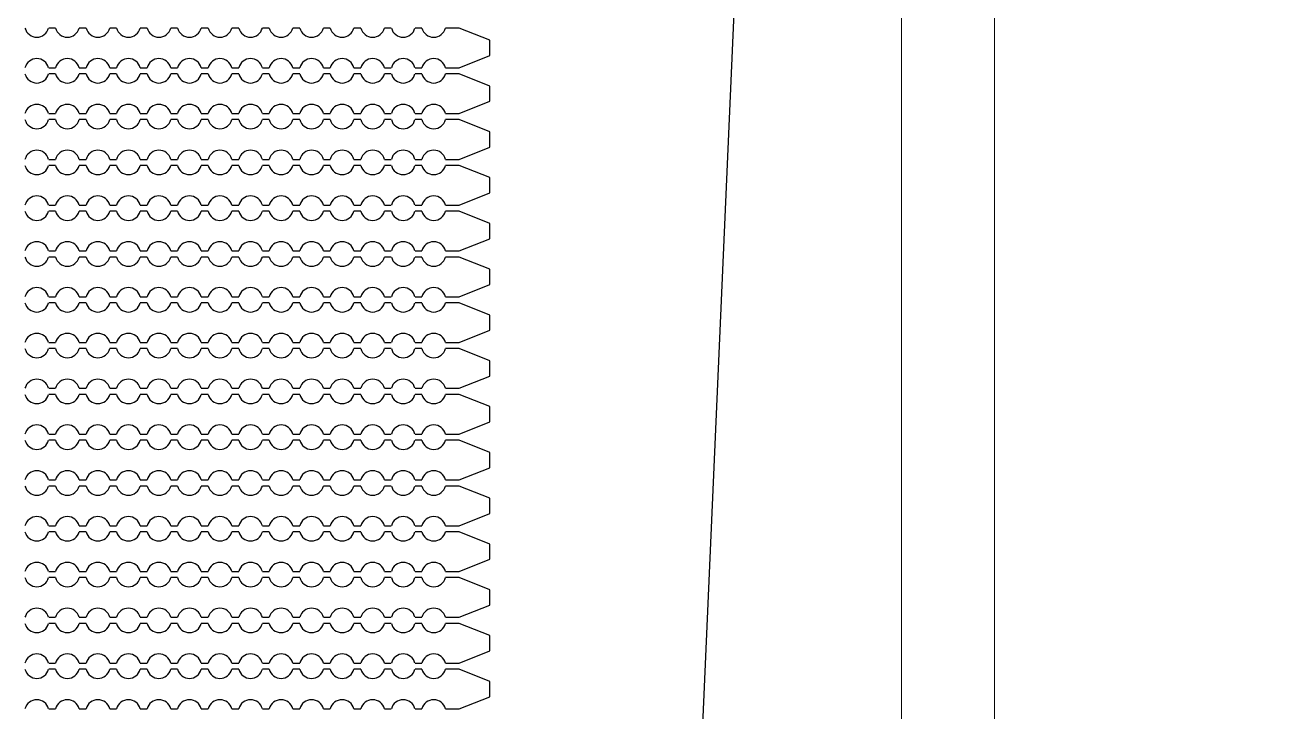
# Model space of a CAD drawing. Extents: x 4056 to 105656, y 4120 to 105720.
# Drawn here: x 35925 to 37972, y 29978 to 31103 of the extents above; entities that cross this region are included whole.
import ezdxf

# ---------------------------------------------------------------- set-up
doc = ezdxf.new("R2010")
doc.units = 13
doc.header["$MEASUREMENT"] = 0
doc.layers.add('Main Layer', color=7, linetype='Continuous', lineweight=0)

msp = doc.modelspace()

# ---------------------------------------------------------------- linework, layer by layer
at = {"lineweight": 0}
for p, q in [((37513.2, 32374.7), (37513.2, 26210.4)), ((37360.6, 32222), (37360.6, 26465.4))]:
    msp.add_line(p, q, dxfattribs=at)
for p, q in [((36936.4, 27703), (37136.4, 32253)), ((35975.1, 31098), (35963.9, 31098)), ((36025.1, 31098), (36013.9, 31098)), ((36075.1, 31098), (36063.9, 31098)), ((36125.1, 31098), (36113.9, 31098)), ((36175.1, 31098), (36163.9, 31098)), ((36225.1, 31098), (36213.9, 31098)), ((36275.1, 31098), (36263.9, 31098)), ((36325.1, 31098), (36313.9, 31098)), ((36375.1, 31098), (36363.9, 31098)), ((36425.1, 31098), (36413.9, 31098)), ((36475.1, 31098), (36463.9, 31098)), ((36525.1, 31098), (36513.9, 31098)), ((36575.1, 31098), (36563.9, 31098)), ((36625.1, 31098), (36613.9, 31098)), ((36636.4, 31098), (36625.1, 31098)), ((36686.4, 31078), (36636.4, 31098)), ((36686.4, 31053), (36686.4, 31078)), ((36636.4, 31033), (36686.4, 31053)), ((35963.9, 31033), (35975.1, 31033)), ((35975.1, 31023), (35963.9, 31023)), ((36013.9, 31033), (36025.1, 31033)), ((36025.1, 31023), (36013.9, 31023)), ((36063.9, 31033), (36075.1, 31033)), ((36075.1, 31023), (36063.9, 31023)), ((36113.9, 31033), (36125.1, 31033)), ((36125.1, 31023), (36113.9, 31023)), ((36163.9, 31033), (36175.1, 31033)), ((36175.1, 31023), (36163.9, 31023)), ((36213.9, 31033), (36225.1, 31033)), ((36225.1, 31023), (36213.9, 31023)), ((36263.9, 31033), (36275.1, 31033)), ((36275.1, 31023), (36263.9, 31023)), ((36313.9, 31033), (36325.1, 31033)), ((36325.1, 31023), (36313.9, 31023)), ((36363.9, 31033), (36375.1, 31033)), ((36375.1, 31023), (36363.9, 31023)), ((36413.9, 31033), (36425.1, 31033)), ((36425.1, 31023), (36413.9, 31023)), ((36463.9, 31033), (36475.1, 31033)), ((36475.1, 31023), (36463.9, 31023)), ((36513.9, 31033), (36525.1, 31033)), ((36525.1, 31023), (36513.9, 31023)), ((36563.9, 31033), (36575.1, 31033)), ((36575.1, 31023), (36563.9, 31023)), ((36613.9, 31033), (36625.1, 31033)), ((36625.1, 31023), (36613.9, 31023)), ((36625.1, 31033), (36636.4, 31033)), ((36636.4, 31023), (36625.1, 31023)), ((36686.4, 31003), (36636.4, 31023)), ((36686.4, 30978), (36686.4, 31003)), ((36636.4, 30958), (36686.4, 30978)), ((35963.9, 30958), (35975.1, 30958)), ((36013.9, 30958), (36025.1, 30958)), ((36063.9, 30958), (36075.1, 30958)), ((36113.9, 30958), (36125.1, 30958)), ((36163.9, 30958), (36175.1, 30958)), ((36213.9, 30958), (36225.1, 30958)), ((36263.9, 30958), (36275.1, 30958)), ((36313.9, 30958), (36325.1, 30958)), ((36363.9, 30958), (36375.1, 30958)), ((36413.9, 30958), (36425.1, 30958)), ((36463.9, 30958), (36475.1, 30958)), ((36513.9, 30958), (36525.1, 30958)), ((36563.9, 30958), (36575.1, 30958)), ((36613.9, 30958), (36625.1, 30958)), ((36625.1, 30958), (36636.4, 30958)), ((35975.1, 30948), (35963.9, 30948)), ((36025.1, 30948), (36013.9, 30948)), ((36075.1, 30948), (36063.9, 30948)), ((36125.1, 30948), (36113.9, 30948)), ((36175.1, 30948), (36163.9, 30948)), ((36225.1, 30948), (36213.9, 30948)), ((36275.1, 30948), (36263.9, 30948)), ((36325.1, 30948), (36313.9, 30948)), ((36375.1, 30948), (36363.9, 30948)), ((36425.1, 30948), (36413.9, 30948)), ((36475.1, 30948), (36463.9, 30948)), ((36525.1, 30948), (36513.9, 30948)), ((36575.1, 30948), (36563.9, 30948)), ((36625.1, 30948), (36613.9, 30948)), ((36636.4, 30948), (36625.1, 30948)), ((36686.4, 30928), (36636.4, 30948)), ((36686.4, 30903), (36686.4, 30928)), ((36636.4, 30883), (36686.4, 30903)), ((35963.9, 30883), (35975.1, 30883)), ((35975.1, 30873), (35963.9, 30873)), ((36013.9, 30883), (36025.1, 30883)), ((36025.1, 30873), (36013.9, 30873)), ((36063.9, 30883), (36075.1, 30883)), ((36075.1, 30873), (36063.9, 30873)), ((36113.9, 30883), (36125.1, 30883)), ((36125.1, 30873), (36113.9, 30873)), ((36163.9, 30883), (36175.1, 30883)), ((36175.1, 30873), (36163.9, 30873)), ((36213.9, 30883), (36225.1, 30883)), ((36225.1, 30873), (36213.9, 30873)), ((36263.9, 30883), (36275.1, 30883)), ((36275.1, 30873), (36263.9, 30873)), ((36313.9, 30883), (36325.1, 30883)), ((36325.1, 30873), (36313.9, 30873)), ((36363.9, 30883), (36375.1, 30883)), ((36375.1, 30873), (36363.9, 30873)), ((36413.9, 30883), (36425.1, 30883)), ((36425.1, 30873), (36413.9, 30873)), ((36463.9, 30883), (36475.1, 30883)), ((36475.1, 30873), (36463.9, 30873)), ((36513.9, 30883), (36525.1, 30883)), ((36525.1, 30873), (36513.9, 30873)), ((36563.9, 30883), (36575.1, 30883)), ((36575.1, 30873), (36563.9, 30873)), ((36613.9, 30883), (36625.1, 30883)), ((36625.1, 30873), (36613.9, 30873)), ((36625.1, 30883), (36636.4, 30883)), ((36636.4, 30873), (36625.1, 30873)), ((36686.4, 30853), (36636.4, 30873)), ((36686.4, 30828), (36686.4, 30853)), ((36636.4, 30808), (36686.4, 30828)), ((35963.9, 30808), (35975.1, 30808)), ((35975.1, 30798), (35963.9, 30798)), ((36013.9, 30808), (36025.1, 30808)), ((36025.1, 30798), (36013.9, 30798)), ((36063.9, 30808), (36075.1, 30808)), ((36075.1, 30798), (36063.9, 30798)), ((36113.9, 30808), (36125.1, 30808)), ((36125.1, 30798), (36113.9, 30798)), ((36163.9, 30808), (36175.1, 30808)), ((36175.1, 30798), (36163.9, 30798)), ((36213.9, 30808), (36225.1, 30808)), ((36225.1, 30798), (36213.9, 30798)), ((36263.9, 30808), (36275.1, 30808)), ((36275.1, 30798), (36263.9, 30798)), ((36313.9, 30808), (36325.1, 30808)), ((36325.1, 30798), (36313.9, 30798)), ((36363.9, 30808), (36375.1, 30808)), ((36375.1, 30798), (36363.9, 30798)), ((36413.9, 30808), (36425.1, 30808)), ((36425.1, 30798), (36413.9, 30798)), ((36463.9, 30808), (36475.1, 30808)), ((36475.1, 30798), (36463.9, 30798)), ((36513.9, 30808), (36525.1, 30808)), ((36525.1, 30798), (36513.9, 30798)), ((36563.9, 30808), (36575.1, 30808)), ((36575.1, 30798), (36563.9, 30798)), ((36613.9, 30808), (36625.1, 30808)), ((36625.1, 30798), (36613.9, 30798)), ((36625.1, 30808), (36636.4, 30808)), ((36636.4, 30798), (36625.1, 30798)), ((36686.4, 30778), (36636.4, 30798)), ((36686.4, 30753), (36686.4, 30778)), ((36636.4, 30733), (36686.4, 30753)), ((35963.9, 30733), (35975.1, 30733)), ((36013.9, 30733), (36025.1, 30733)), ((36063.9, 30733), (36075.1, 30733)), ((36113.9, 30733), (36125.1, 30733)), ((36163.9, 30733), (36175.1, 30733)), ((36213.9, 30733), (36225.1, 30733)), ((36263.9, 30733), (36275.1, 30733)), ((36313.9, 30733), (36325.1, 30733)), ((36363.9, 30733), (36375.1, 30733)), ((36413.9, 30733), (36425.1, 30733)), ((36463.9, 30733), (36475.1, 30733)), ((36513.9, 30733), (36525.1, 30733)), ((36563.9, 30733), (36575.1, 30733)), ((36613.9, 30733), (36625.1, 30733)), ((36625.1, 30733), (36636.4, 30733)), ((35975.1, 30723), (35963.9, 30723)), ((36025.1, 30723), (36013.9, 30723)), ((36075.1, 30723), (36063.9, 30723)), ((36125.1, 30723), (36113.9, 30723)), ((36175.1, 30723), (36163.9, 30723)), ((36225.1, 30723), (36213.9, 30723)), ((36275.1, 30723), (36263.9, 30723)), ((36325.1, 30723), (36313.9, 30723)), ((36375.1, 30723), (36363.9, 30723)), ((36425.1, 30723), (36413.9, 30723)), ((36475.1, 30723), (36463.9, 30723)), ((36525.1, 30723), (36513.9, 30723)), ((36575.1, 30723), (36563.9, 30723)), ((36625.1, 30723), (36613.9, 30723)), ((36636.4, 30723), (36625.1, 30723)), ((36686.4, 30703), (36636.4, 30723)), ((36686.4, 30678), (36686.4, 30703)), ((36636.4, 30658), (36686.4, 30678)), ((35963.9, 30658), (35975.1, 30658)), ((35975.1, 30648), (35963.9, 30648)), ((36013.9, 30658), (36025.1, 30658)), ((36025.1, 30648), (36013.9, 30648)), ((36063.9, 30658), (36075.1, 30658)), ((36075.1, 30648), (36063.9, 30648)), ((36113.9, 30658), (36125.1, 30658)), ((36125.1, 30648), (36113.9, 30648)), ((36163.9, 30658), (36175.1, 30658)), ((36175.1, 30648), (36163.9, 30648)), ((36213.9, 30658), (36225.1, 30658)), ((36225.1, 30648), (36213.9, 30648)), ((36263.9, 30658), (36275.1, 30658)), ((36275.1, 30648), (36263.9, 30648)), ((36313.9, 30658), (36325.1, 30658)), ((36325.1, 30648), (36313.9, 30648)), ((36363.9, 30658), (36375.1, 30658)), ((36375.1, 30648), (36363.9, 30648)), ((36413.9, 30658), (36425.1, 30658)), ((36425.1, 30648), (36413.9, 30648)), ((36463.9, 30658), (36475.1, 30658)), ((36475.1, 30648), (36463.9, 30648)), ((36513.9, 30658), (36525.1, 30658)), ((36525.1, 30648), (36513.9, 30648)), ((36563.9, 30658), (36575.1, 30658)), ((36575.1, 30648), (36563.9, 30648)), ((36613.9, 30658), (36625.1, 30658)), ((36625.1, 30648), (36613.9, 30648)), ((36625.1, 30658), (36636.4, 30658)), ((36636.4, 30648), (36625.1, 30648)), ((36686.4, 30628), (36636.4, 30648)), ((36686.4, 30603), (36686.4, 30628)), ((36636.4, 30583), (36686.4, 30603)), ((35963.9, 30583), (35975.1, 30583)), ((35975.1, 30573), (35963.9, 30573)), ((36013.9, 30583), (36025.1, 30583)), ((36025.1, 30573), (36013.9, 30573)), ((36063.9, 30583), (36075.1, 30583)), ((36075.1, 30573), (36063.9, 30573)), ((36113.9, 30583), (36125.1, 30583)), ((36125.1, 30573), (36113.9, 30573)), ((36163.9, 30583), (36175.1, 30583)), ((36175.1, 30573), (36163.9, 30573)), ((36213.9, 30583), (36225.1, 30583)), ((36225.1, 30573), (36213.9, 30573)), ((36263.9, 30583), (36275.1, 30583)), ((36275.1, 30573), (36263.9, 30573)), ((36313.9, 30583), (36325.1, 30583)), ((36325.1, 30573), (36313.9, 30573)), ((36363.9, 30583), (36375.1, 30583)), ((36375.1, 30573), (36363.9, 30573)), ((36413.9, 30583), (36425.1, 30583)), ((36425.1, 30573), (36413.9, 30573)), ((36463.9, 30583), (36475.1, 30583)), ((36475.1, 30573), (36463.9, 30573)), ((36513.9, 30583), (36525.1, 30583)), ((36525.1, 30573), (36513.9, 30573)), ((36563.9, 30583), (36575.1, 30583)), ((36575.1, 30573), (36563.9, 30573)), ((36613.9, 30583), (36625.1, 30583)), ((36625.1, 30573), (36613.9, 30573)), ((36625.1, 30583), (36636.4, 30583)), ((36636.4, 30573), (36625.1, 30573)), ((36686.4, 30553), (36636.4, 30573)), ((36686.4, 30528), (36686.4, 30553)), ((36636.4, 30508), (36686.4, 30528)), ((35963.9, 30508), (35975.1, 30508)), ((36013.9, 30508), (36025.1, 30508)), ((36063.9, 30508), (36075.1, 30508)), ((36113.9, 30508), (36125.1, 30508)), ((36163.9, 30508), (36175.1, 30508)), ((36213.9, 30508), (36225.1, 30508)), ((36263.9, 30508), (36275.1, 30508)), ((36313.9, 30508), (36325.1, 30508)), ((36363.9, 30508), (36375.1, 30508)), ((36413.9, 30508), (36425.1, 30508)), ((36463.9, 30508), (36475.1, 30508)), ((36513.9, 30508), (36525.1, 30508)), ((36563.9, 30508), (36575.1, 30508)), ((36613.9, 30508), (36625.1, 30508)), ((36625.1, 30508), (36636.4, 30508)), ((35975.1, 30498), (35963.9, 30498)), ((36025.1, 30498), (36013.9, 30498)), ((36075.1, 30498), (36063.9, 30498)), ((36125.1, 30498), (36113.9, 30498)), ((36175.1, 30498), (36163.9, 30498)), ((36225.1, 30498), (36213.9, 30498)), ((36275.1, 30498), (36263.9, 30498)), ((36325.1, 30498), (36313.9, 30498)), ((36375.1, 30498), (36363.9, 30498)), ((36425.1, 30498), (36413.9, 30498)), ((36475.1, 30498), (36463.9, 30498)), ((36525.1, 30498), (36513.9, 30498)), ((36575.1, 30498), (36563.9, 30498)), ((36625.1, 30498), (36613.9, 30498)), ((36636.4, 30498), (36625.1, 30498)), ((36686.4, 30478), (36636.4, 30498)), ((36686.4, 30453), (36686.4, 30478)), ((36636.4, 30433), (36686.4, 30453)), ((35963.9, 30433), (35975.1, 30433)), ((35975.1, 30423), (35963.9, 30423)), ((36013.9, 30433), (36025.1, 30433)), ((36025.1, 30423), (36013.9, 30423)), ((36063.9, 30433), (36075.1, 30433)), ((36075.1, 30423), (36063.9, 30423)), ((36113.9, 30433), (36125.1, 30433)), ((36125.1, 30423), (36113.9, 30423)), ((36163.9, 30433), (36175.1, 30433)), ((36175.1, 30423), (36163.9, 30423)), ((36213.9, 30433), (36225.1, 30433)), ((36225.1, 30423), (36213.9, 30423)), ((36263.9, 30433), (36275.1, 30433)), ((36275.1, 30423), (36263.9, 30423)), ((36313.9, 30433), (36325.1, 30433)), ((36325.1, 30423), (36313.9, 30423)), ((36363.9, 30433), (36375.1, 30433)), ((36375.1, 30423), (36363.9, 30423)), ((36413.9, 30433), (36425.1, 30433)), ((36425.1, 30423), (36413.9, 30423)), ((36463.9, 30433), (36475.1, 30433)), ((36475.1, 30423), (36463.9, 30423)), ((36513.9, 30433), (36525.1, 30433)), ((36525.1, 30423), (36513.9, 30423)), ((36563.9, 30433), (36575.1, 30433)), ((36575.1, 30423), (36563.9, 30423)), ((36613.9, 30433), (36625.1, 30433)), ((36625.1, 30423), (36613.9, 30423)), ((36625.1, 30433), (36636.4, 30433)), ((36636.4, 30423), (36625.1, 30423)), ((36686.4, 30403), (36636.4, 30423)), ((36686.4, 30378), (36686.4, 30403)), ((36636.4, 30358), (36686.4, 30378)), ((35963.9, 30358), (35975.1, 30358)), ((35975.1, 30348), (35963.9, 30348)), ((36013.9, 30358), (36025.1, 30358)), ((36025.1, 30348), (36013.9, 30348)), ((36063.9, 30358), (36075.1, 30358)), ((36075.1, 30348), (36063.9, 30348)), ((36113.9, 30358), (36125.1, 30358)), ((36125.1, 30348), (36113.9, 30348)), ((36163.9, 30358), (36175.1, 30358)), ((36175.1, 30348), (36163.9, 30348)), ((36213.9, 30358), (36225.1, 30358)), ((36225.1, 30348), (36213.9, 30348)), ((36263.9, 30358), (36275.1, 30358)), ((36275.1, 30348), (36263.9, 30348)), ((36313.9, 30358), (36325.1, 30358)), ((36325.1, 30348), (36313.9, 30348)), ((36363.9, 30358), (36375.1, 30358)), ((36375.1, 30348), (36363.9, 30348)), ((36413.9, 30358), (36425.1, 30358)), ((36425.1, 30348), (36413.9, 30348)), ((36463.9, 30358), (36475.1, 30358)), ((36475.1, 30348), (36463.9, 30348)), ((36513.9, 30358), (36525.1, 30358)), ((36525.1, 30348), (36513.9, 30348)), ((36563.9, 30358), (36575.1, 30358)), ((36575.1, 30348), (36563.9, 30348)), ((36613.9, 30358), (36625.1, 30358)), ((36625.1, 30348), (36613.9, 30348)), ((36625.1, 30358), (36636.4, 30358)), ((36636.4, 30348), (36625.1, 30348)), ((36686.4, 30328), (36636.4, 30348)), ((36686.4, 30303), (36686.4, 30328)), ((36636.4, 30283), (36686.4, 30303)), ((35963.9, 30283), (35975.1, 30283)), ((36013.9, 30283), (36025.1, 30283)), ((36063.9, 30283), (36075.1, 30283)), ((36113.9, 30283), (36125.1, 30283)), ((36163.9, 30283), (36175.1, 30283)), ((36213.9, 30283), (36225.1, 30283)), ((36263.9, 30283), (36275.1, 30283)), ((36313.9, 30283), (36325.1, 30283)), ((36363.9, 30283), (36375.1, 30283)), ((36413.9, 30283), (36425.1, 30283)), ((36463.9, 30283), (36475.1, 30283)), ((36513.9, 30283), (36525.1, 30283)), ((36563.9, 30283), (36575.1, 30283)), ((36613.9, 30283), (36625.1, 30283)), ((36625.1, 30283), (36636.4, 30283)), ((35975.1, 30273), (35963.9, 30273)), ((36025.1, 30273), (36013.9, 30273)), ((36075.1, 30273), (36063.9, 30273)), ((36125.1, 30273), (36113.9, 30273)), ((36175.1, 30273), (36163.9, 30273)), ((36225.1, 30273), (36213.9, 30273)), ((36275.1, 30273), (36263.9, 30273)), ((36325.1, 30273), (36313.9, 30273)), ((36375.1, 30273), (36363.9, 30273)), ((36425.1, 30273), (36413.9, 30273)), ((36475.1, 30273), (36463.9, 30273)), ((36525.1, 30273), (36513.9, 30273)), ((36575.1, 30273), (36563.9, 30273)), ((36625.1, 30273), (36613.9, 30273)), ((36636.4, 30273), (36625.1, 30273)), ((36686.4, 30253), (36636.4, 30273)), ((36686.4, 30228), (36686.4, 30253)), ((36636.4, 30208), (36686.4, 30228)), ((35963.9, 30208), (35975.1, 30208)), ((35975.1, 30198), (35963.9, 30198)), ((36013.9, 30208), (36025.1, 30208)), ((36025.1, 30198), (36013.9, 30198)), ((36063.9, 30208), (36075.1, 30208)), ((36075.1, 30198), (36063.9, 30198)), ((36113.9, 30208), (36125.1, 30208)), ((36125.1, 30198), (36113.9, 30198)), ((36163.9, 30208), (36175.1, 30208)), ((36175.1, 30198), (36163.9, 30198)), ((36213.9, 30208), (36225.1, 30208)), ((36225.1, 30198), (36213.9, 30198)), ((36263.9, 30208), (36275.1, 30208)), ((36275.1, 30198), (36263.9, 30198)), ((36313.9, 30208), (36325.1, 30208)), ((36325.1, 30198), (36313.9, 30198)), ((36363.9, 30208), (36375.1, 30208)), ((36375.1, 30198), (36363.9, 30198)), ((36413.9, 30208), (36425.1, 30208)), ((36425.1, 30198), (36413.9, 30198)), ((36463.9, 30208), (36475.1, 30208)), ((36475.1, 30198), (36463.9, 30198)), ((36513.9, 30208), (36525.1, 30208)), ((36525.1, 30198), (36513.9, 30198)), ((36563.9, 30208), (36575.1, 30208)), ((36575.1, 30198), (36563.9, 30198)), ((36613.9, 30208), (36625.1, 30208)), ((36625.1, 30198), (36613.9, 30198)), ((36625.1, 30208), (36636.4, 30208)), ((36636.4, 30198), (36625.1, 30198)), ((36686.4, 30178), (36636.4, 30198)), ((36686.4, 30153), (36686.4, 30178)), ((36636.4, 30133), (36686.4, 30153)), ((35963.9, 30133), (35975.1, 30133)), ((35975.1, 30123), (35963.9, 30123)), ((36013.9, 30133), (36025.1, 30133)), ((36025.1, 30123), (36013.9, 30123)), ((36063.9, 30133), (36075.1, 30133)), ((36075.1, 30123), (36063.9, 30123)), ((36113.9, 30133), (36125.1, 30133)), ((36125.1, 30123), (36113.9, 30123)), ((36163.9, 30133), (36175.1, 30133)), ((36175.1, 30123), (36163.9, 30123)), ((36213.9, 30133), (36225.1, 30133)), ((36225.1, 30123), (36213.9, 30123)), ((36263.9, 30133), (36275.1, 30133)), ((36275.1, 30123), (36263.9, 30123)), ((36313.9, 30133), (36325.1, 30133)), ((36325.1, 30123), (36313.9, 30123)), ((36363.9, 30133), (36375.1, 30133)), ((36375.1, 30123), (36363.9, 30123)), ((36413.9, 30133), (36425.1, 30133)), ((36425.1, 30123), (36413.9, 30123)), ((36463.9, 30133), (36475.1, 30133)), ((36475.1, 30123), (36463.9, 30123)), ((36513.9, 30133), (36525.1, 30133)), ((36525.1, 30123), (36513.9, 30123)), ((36563.9, 30133), (36575.1, 30133)), ((36575.1, 30123), (36563.9, 30123)), ((36613.9, 30133), (36625.1, 30133)), ((36625.1, 30123), (36613.9, 30123)), ((36625.1, 30133), (36636.4, 30133)), ((36636.4, 30123), (36625.1, 30123)), ((36686.4, 30103), (36636.4, 30123)), ((36686.4, 30078), (36686.4, 30103)), ((36636.4, 30058), (36686.4, 30078)), ((35963.9, 30058), (35975.1, 30058)), ((36013.9, 30058), (36025.1, 30058)), ((36063.9, 30058), (36075.1, 30058)), ((36113.9, 30058), (36125.1, 30058)), ((36163.9, 30058), (36175.1, 30058)), ((36213.9, 30058), (36225.1, 30058)), ((36263.9, 30058), (36275.1, 30058)), ((36313.9, 30058), (36325.1, 30058)), ((36363.9, 30058), (36375.1, 30058)), ((36413.9, 30058), (36425.1, 30058)), ((36463.9, 30058), (36475.1, 30058)), ((36513.9, 30058), (36525.1, 30058)), ((36563.9, 30058), (36575.1, 30058)), ((36613.9, 30058), (36625.1, 30058)), ((36625.1, 30058), (36636.4, 30058)), ((35975.1, 30048), (35963.9, 30048)), ((36025.1, 30048), (36013.9, 30048)), ((36075.1, 30048), (36063.9, 30048)), ((36125.1, 30048), (36113.9, 30048)), ((36175.1, 30048), (36163.9, 30048)), ((36225.1, 30048), (36213.9, 30048)), ((36275.1, 30048), (36263.9, 30048)), ((36325.1, 30048), (36313.9, 30048)), ((36375.1, 30048), (36363.9, 30048)), ((36425.1, 30048), (36413.9, 30048)), ((36475.1, 30048), (36463.9, 30048)), ((36525.1, 30048), (36513.9, 30048)), ((36575.1, 30048), (36563.9, 30048)), ((36625.1, 30048), (36613.9, 30048)), ((36636.4, 30048), (36625.1, 30048)), ((36686.4, 30028), (36636.4, 30048)), ((36686.4, 30003), (36686.4, 30028)), ((36636.4, 29983), (36686.4, 30003)), ((35963.9, 29983), (35975.1, 29983)), ((36013.9, 29983), (36025.1, 29983)), ((36063.9, 29983), (36075.1, 29983)), ((36113.9, 29983), (36125.1, 29983)), ((36163.9, 29983), (36175.1, 29983)), ((36213.9, 29983), (36225.1, 29983)), ((36263.9, 29983), (36275.1, 29983)), ((36313.9, 29983), (36325.1, 29983)), ((36363.9, 29983), (36375.1, 29983)), ((36413.9, 29983), (36425.1, 29983)), ((36463.9, 29983), (36475.1, 29983)), ((36513.9, 29983), (36525.1, 29983)), ((36563.9, 29983), (36575.1, 29983)), ((36613.9, 29983), (36625.1, 29983)), ((36625.1, 29983), (36636.4, 29983))]:
    msp.add_line(p, q)
for centre, start, end in [((35944.5, 31103), 194.4775, 345.5225), ((35994.5, 31103), 194.4775, 345.5225), ((36044.5, 31103), 194.4775, 345.5225), ((36094.5, 31103), 194.4775, 345.5225), ((36144.5, 31103), 194.4775, 345.5225), ((36194.5, 31103), 194.4775, 345.5225), ((36244.5, 31103), 194.4775, 345.5225), ((36294.5, 31103), 194.4775, 345.5225), ((36344.5, 31103), 194.4775, 345.5225), ((36394.5, 31103), 194.4775, 345.5225), ((36444.5, 31103), 194.4775, 345.5225), ((36494.5, 31103), 194.4775, 345.5225), ((36544.5, 31103), 194.4775, 345.5225), ((36594.5, 31103), 194.4775, 345.5225), ((35944.5, 31028), 14.4775, 165.5225), ((35994.5, 31028), 14.4775, 165.5225), ((36044.5, 31028), 14.4775, 165.5225), ((36094.5, 31028), 14.4775, 165.5225), ((36144.5, 31028), 14.4775, 165.5225), ((36194.5, 31028), 14.4775, 165.5225), ((36244.5, 31028), 14.4775, 165.5225), ((36294.5, 31028), 14.4775, 165.5225), ((36344.5, 31028), 14.4775, 165.5225), ((36394.5, 31028), 14.4775, 165.5225), ((36444.5, 31028), 14.4775, 165.5225), ((36494.5, 31028), 14.4775, 165.5225), ((36544.5, 31028), 14.4775, 165.5225), ((36594.5, 31028), 14.4775, 165.5225), ((35944.5, 31028), 194.4775, 345.5225), ((35994.5, 31028), 194.4775, 345.5225), ((36044.5, 31028), 194.4775, 345.5225), ((36094.5, 31028), 194.4775, 345.5225), ((36144.5, 31028), 194.4775, 345.5225), ((36194.5, 31028), 194.4775, 345.5225), ((36244.5, 31028), 194.4775, 345.5225), ((36294.5, 31028), 194.4775, 345.5225), ((36344.5, 31028), 194.4775, 345.5225), ((36394.5, 31028), 194.4775, 345.5225), ((36444.5, 31028), 194.4775, 345.5225), ((36494.5, 31028), 194.4775, 345.5225), ((36544.5, 31028), 194.4775, 345.5225), ((36594.5, 31028), 194.4775, 345.5225), ((35944.5, 30953), 14.4775, 165.5225), ((35994.5, 30953), 14.4775, 165.5225), ((36044.5, 30953), 14.4775, 165.5225), ((36094.5, 30953), 14.4775, 165.5225), ((36144.5, 30953), 14.4775, 165.5225), ((36194.5, 30953), 14.4775, 165.5225), ((36244.5, 30953), 14.4775, 165.5225), ((36294.5, 30953), 14.4775, 165.5225), ((36344.5, 30953), 14.4775, 165.5225), ((36394.5, 30953), 14.4775, 165.5225), ((36444.5, 30953), 14.4775, 165.5225), ((36494.5, 30953), 14.4775, 165.5225), ((36544.5, 30953), 14.4775, 165.5225), ((36594.5, 30953), 14.4775, 165.5225), ((35944.5, 30953), 194.4775, 345.5225), ((35994.5, 30953), 194.4775, 345.5225), ((36044.5, 30953), 194.4775, 345.5225), ((36094.5, 30953), 194.4775, 345.5225), ((36144.5, 30953), 194.4775, 345.5225), ((36194.5, 30953), 194.4775, 345.5225), ((36244.5, 30953), 194.4775, 345.5225), ((36294.5, 30953), 194.4775, 345.5225), ((36344.5, 30953), 194.4775, 345.5225), ((36394.5, 30953), 194.4775, 345.5225), ((36444.5, 30953), 194.4775, 345.5225), ((36494.5, 30953), 194.4775, 345.5225), ((36544.5, 30953), 194.4775, 345.5225), ((36594.5, 30953), 194.4775, 345.5225), ((35944.5, 30878), 14.4775, 165.5225), ((35994.5, 30878), 14.4775, 165.5225), ((36044.5, 30878), 14.4775, 165.5225), ((36094.5, 30878), 14.4775, 165.5225), ((36144.5, 30878), 14.4775, 165.5225), ((36194.5, 30878), 14.4775, 165.5225), ((36244.5, 30878), 14.4775, 165.5225), ((36294.5, 30878), 14.4775, 165.5225), ((36344.5, 30878), 14.4775, 165.5225), ((36394.5, 30878), 14.4775, 165.5225), ((36444.5, 30878), 14.4775, 165.5225), ((36494.5, 30878), 14.4775, 165.5225), ((36544.5, 30878), 14.4775, 165.5225), ((36594.5, 30878), 14.4775, 165.5225), ((35944.5, 30878), 194.4775, 345.5225), ((35994.5, 30878), 194.4775, 345.5225), ((36044.5, 30878), 194.4775, 345.5225), ((36094.5, 30878), 194.4775, 345.5225), ((36144.5, 30878), 194.4775, 345.5225), ((36194.5, 30878), 194.4775, 345.5225), ((36244.5, 30878), 194.4775, 345.5225), ((36294.5, 30878), 194.4775, 345.5225), ((36344.5, 30878), 194.4775, 345.5225), ((36394.5, 30878), 194.4775, 345.5225), ((36444.5, 30878), 194.4775, 345.5225), ((36494.5, 30878), 194.4775, 345.5225), ((36544.5, 30878), 194.4775, 345.5225), ((36594.5, 30878), 194.4775, 345.5225), ((35944.5, 30803), 14.4775, 165.5225), ((35994.5, 30803), 14.4775, 165.5225), ((36044.5, 30803), 14.4775, 165.5225), ((36094.5, 30803), 14.4775, 165.5225), ((36144.5, 30803), 14.4775, 165.5225), ((36194.5, 30803), 14.4775, 165.5225), ((36244.5, 30803), 14.4775, 165.5225), ((36294.5, 30803), 14.4775, 165.5225), ((36344.5, 30803), 14.4775, 165.5225), ((36394.5, 30803), 14.4775, 165.5225), ((36444.5, 30803), 14.4775, 165.5225), ((36494.5, 30803), 14.4775, 165.5225), ((36544.5, 30803), 14.4775, 165.5225), ((36594.5, 30803), 14.4775, 165.5225), ((35944.5, 30803), 194.4775, 345.5225), ((35994.5, 30803), 194.4775, 345.5225), ((36044.5, 30803), 194.4775, 345.5225), ((36094.5, 30803), 194.4775, 345.5225), ((36144.5, 30803), 194.4775, 345.5225), ((36194.5, 30803), 194.4775, 345.5225), ((36244.5, 30803), 194.4775, 345.5225), ((36294.5, 30803), 194.4775, 345.5225), ((36344.5, 30803), 194.4775, 345.5225), ((36394.5, 30803), 194.4775, 345.5225), ((36444.5, 30803), 194.4775, 345.5225), ((36494.5, 30803), 194.4775, 345.5225), ((36544.5, 30803), 194.4775, 345.5225), ((36594.5, 30803), 194.4775, 345.5225), ((35944.5, 30728), 14.4775, 165.5225), ((35994.5, 30728), 14.4775, 165.5225), ((36044.5, 30728), 14.4775, 165.5225), ((36094.5, 30728), 14.4775, 165.5225), ((36144.5, 30728), 14.4775, 165.5225), ((36194.5, 30728), 14.4775, 165.5225), ((36244.5, 30728), 14.4775, 165.5225), ((36294.5, 30728), 14.4775, 165.5225), ((36344.5, 30728), 14.4775, 165.5225), ((36394.5, 30728), 14.4775, 165.5225), ((36444.5, 30728), 14.4775, 165.5225), ((36494.5, 30728), 14.4775, 165.5225), ((36544.5, 30728), 14.4775, 165.5225), ((36594.5, 30728), 14.4775, 165.5225), ((35944.5, 30728), 194.4775, 345.5225), ((35994.5, 30728), 194.4775, 345.5225), ((36044.5, 30728), 194.4775, 345.5225), ((36094.5, 30728), 194.4775, 345.5225), ((36144.5, 30728), 194.4775, 345.5225), ((36194.5, 30728), 194.4775, 345.5225), ((36244.5, 30728), 194.4775, 345.5225), ((36294.5, 30728), 194.4775, 345.5225), ((36344.5, 30728), 194.4775, 345.5225), ((36394.5, 30728), 194.4775, 345.5225), ((36444.5, 30728), 194.4775, 345.5225), ((36494.5, 30728), 194.4775, 345.5225), ((36544.5, 30728), 194.4775, 345.5225), ((36594.5, 30728), 194.4775, 345.5225), ((35944.5, 30653), 14.4775, 165.5225), ((35994.5, 30653), 14.4775, 165.5225), ((36044.5, 30653), 14.4775, 165.5225), ((36094.5, 30653), 14.4775, 165.5225), ((36144.5, 30653), 14.4775, 165.5225), ((36194.5, 30653), 14.4775, 165.5225), ((36244.5, 30653), 14.4775, 165.5225), ((36294.5, 30653), 14.4775, 165.5225), ((36344.5, 30653), 14.4775, 165.5225), ((36394.5, 30653), 14.4775, 165.5225), ((36444.5, 30653), 14.4775, 165.5225), ((36494.5, 30653), 14.4775, 165.5225), ((36544.5, 30653), 14.4775, 165.5225), ((36594.5, 30653), 14.4775, 165.5225), ((35944.5, 30653), 194.4775, 345.5225), ((35994.5, 30653), 194.4775, 345.5225), ((36044.5, 30653), 194.4775, 345.5225), ((36094.5, 30653), 194.4775, 345.5225), ((36144.5, 30653), 194.4775, 345.5225), ((36194.5, 30653), 194.4775, 345.5225), ((36244.5, 30653), 194.4775, 345.5225), ((36294.5, 30653), 194.4775, 345.5225), ((36344.5, 30653), 194.4775, 345.5225), ((36394.5, 30653), 194.4775, 345.5225), ((36444.5, 30653), 194.4775, 345.5225), ((36494.5, 30653), 194.4775, 345.5225), ((36544.5, 30653), 194.4775, 345.5225), ((36594.5, 30653), 194.4775, 345.5225), ((35944.5, 30578), 14.4775, 165.5225), ((35994.5, 30578), 14.4775, 165.5225), ((36044.5, 30578), 14.4775, 165.5225), ((36094.5, 30578), 14.4775, 165.5225), ((36144.5, 30578), 14.4775, 165.5225), ((36194.5, 30578), 14.4775, 165.5225), ((36244.5, 30578), 14.4775, 165.5225), ((36294.5, 30578), 14.4775, 165.5225), ((36344.5, 30578), 14.4775, 165.5225), ((36394.5, 30578), 14.4775, 165.5225), ((36444.5, 30578), 14.4775, 165.5225), ((36494.5, 30578), 14.4775, 165.5225), ((36544.5, 30578), 14.4775, 165.5225), ((36594.5, 30578), 14.4775, 165.5225), ((35944.5, 30578), 194.4775, 345.5225), ((35994.5, 30578), 194.4775, 345.5225), ((36044.5, 30578), 194.4775, 345.5225), ((36094.5, 30578), 194.4775, 345.5225), ((36144.5, 30578), 194.4775, 345.5225), ((36194.5, 30578), 194.4775, 345.5225), ((36244.5, 30578), 194.4775, 345.5225), ((36294.5, 30578), 194.4775, 345.5225), ((36344.5, 30578), 194.4775, 345.5225), ((36394.5, 30578), 194.4775, 345.5225), ((36444.5, 30578), 194.4775, 345.5225), ((36494.5, 30578), 194.4775, 345.5225), ((36544.5, 30578), 194.4775, 345.5225), ((36594.5, 30578), 194.4775, 345.5225), ((35944.5, 30503), 14.4775, 165.5225), ((35994.5, 30503), 14.4775, 165.5225), ((36044.5, 30503), 14.4775, 165.5225), ((36094.5, 30503), 14.4775, 165.5225), ((36144.5, 30503), 14.4775, 165.5225), ((36194.5, 30503), 14.4775, 165.5225), ((36244.5, 30503), 14.4775, 165.5225), ((36294.5, 30503), 14.4775, 165.5225), ((36344.5, 30503), 14.4775, 165.5225), ((36394.5, 30503), 14.4775, 165.5225), ((36444.5, 30503), 14.4775, 165.5225), ((36494.5, 30503), 14.4775, 165.5225), ((36544.5, 30503), 14.4775, 165.5225), ((36594.5, 30503), 14.4775, 165.5225), ((35944.5, 30503), 194.4775, 345.5225), ((35994.5, 30503), 194.4775, 345.5225), ((36044.5, 30503), 194.4775, 345.5225), ((36094.5, 30503), 194.4775, 345.5225), ((36144.5, 30503), 194.4775, 345.5225), ((36194.5, 30503), 194.4775, 345.5225), ((36244.5, 30503), 194.4775, 345.5225), ((36294.5, 30503), 194.4775, 345.5225), ((36344.5, 30503), 194.4775, 345.5225), ((36394.5, 30503), 194.4775, 345.5225), ((36444.5, 30503), 194.4775, 345.5225), ((36494.5, 30503), 194.4775, 345.5225), ((36544.5, 30503), 194.4775, 345.5225), ((36594.5, 30503), 194.4775, 345.5225), ((35944.5, 30428), 14.4775, 165.5225), ((35994.5, 30428), 14.4775, 165.5225), ((36044.5, 30428), 14.4775, 165.5225), ((36094.5, 30428), 14.4775, 165.5225), ((36144.5, 30428), 14.4775, 165.5225), ((36194.5, 30428), 14.4775, 165.5225), ((36244.5, 30428), 14.4775, 165.5225), ((36294.5, 30428), 14.4775, 165.5225), ((36344.5, 30428), 14.4775, 165.5225), ((36394.5, 30428), 14.4775, 165.5225), ((36444.5, 30428), 14.4775, 165.5225), ((36494.5, 30428), 14.4775, 165.5225), ((36544.5, 30428), 14.4775, 165.5225), ((36594.5, 30428), 14.4775, 165.5225), ((35944.5, 30428), 194.4775, 345.5225), ((35994.5, 30428), 194.4775, 345.5225), ((36044.5, 30428), 194.4775, 345.5225), ((36094.5, 30428), 194.4775, 345.5225), ((36144.5, 30428), 194.4775, 345.5225), ((36194.5, 30428), 194.4775, 345.5225), ((36244.5, 30428), 194.4775, 345.5225), ((36294.5, 30428), 194.4775, 345.5225), ((36344.5, 30428), 194.4775, 345.5225), ((36394.5, 30428), 194.4775, 345.5225), ((36444.5, 30428), 194.4775, 345.5225), ((36494.5, 30428), 194.4775, 345.5225), ((36544.5, 30428), 194.4775, 345.5225), ((36594.5, 30428), 194.4775, 345.5225), ((35944.5, 30353), 14.4775, 165.5225), ((35994.5, 30353), 14.4775, 165.5225), ((36044.5, 30353), 14.4775, 165.5225), ((36094.5, 30353), 14.4775, 165.5225), ((36144.5, 30353), 14.4775, 165.5225), ((36194.5, 30353), 14.4775, 165.5225), ((36244.5, 30353), 14.4775, 165.5225), ((36294.5, 30353), 14.4775, 165.5225), ((36344.5, 30353), 14.4775, 165.5225), ((36394.5, 30353), 14.4775, 165.5225), ((36444.5, 30353), 14.4775, 165.5225), ((36494.5, 30353), 14.4775, 165.5225), ((36544.5, 30353), 14.4775, 165.5225), ((36594.5, 30353), 14.4775, 165.5225), ((35944.5, 30353), 194.4775, 345.5225), ((35994.5, 30353), 194.4775, 345.5225), ((36044.5, 30353), 194.4775, 345.5225), ((36094.5, 30353), 194.4775, 345.5225), ((36144.5, 30353), 194.4775, 345.5225), ((36194.5, 30353), 194.4775, 345.5225), ((36244.5, 30353), 194.4775, 345.5225), ((36294.5, 30353), 194.4775, 345.5225), ((36344.5, 30353), 194.4775, 345.5225), ((36394.5, 30353), 194.4775, 345.5225), ((36444.5, 30353), 194.4775, 345.5225), ((36494.5, 30353), 194.4775, 345.5225), ((36544.5, 30353), 194.4775, 345.5225), ((36594.5, 30353), 194.4775, 345.5225), ((35944.5, 30278), 14.4775, 165.5225), ((35994.5, 30278), 14.4775, 165.5225), ((36044.5, 30278), 14.4775, 165.5225), ((36094.5, 30278), 14.4775, 165.5225), ((36144.5, 30278), 14.4775, 165.5225), ((36194.5, 30278), 14.4775, 165.5225), ((36244.5, 30278), 14.4775, 165.5225), ((36294.5, 30278), 14.4775, 165.5225), ((36344.5, 30278), 14.4775, 165.5225), ((36394.5, 30278), 14.4775, 165.5225), ((36444.5, 30278), 14.4775, 165.5225), ((36494.5, 30278), 14.4775, 165.5225), ((36544.5, 30278), 14.4775, 165.5225), ((36594.5, 30278), 14.4775, 165.5225), ((35944.5, 30278), 194.4775, 345.5225), ((35994.5, 30278), 194.4775, 345.5225), ((36044.5, 30278), 194.4775, 345.5225), ((36094.5, 30278), 194.4775, 345.5225), ((36144.5, 30278), 194.4775, 345.5225), ((36194.5, 30278), 194.4775, 345.5225), ((36244.5, 30278), 194.4775, 345.5225), ((36294.5, 30278), 194.4775, 345.5225), ((36344.5, 30278), 194.4775, 345.5225), ((36394.5, 30278), 194.4775, 345.5225), ((36444.5, 30278), 194.4775, 345.5225), ((36494.5, 30278), 194.4775, 345.5225), ((36544.5, 30278), 194.4775, 345.5225), ((36594.5, 30278), 194.4775, 345.5225), ((35944.5, 30203), 14.4775, 165.5225), ((35994.5, 30203), 14.4775, 165.5225), ((36044.5, 30203), 14.4775, 165.5225), ((36094.5, 30203), 14.4775, 165.5225), ((36144.5, 30203), 14.4775, 165.5225), ((36194.5, 30203), 14.4775, 165.5225), ((36244.5, 30203), 14.4775, 165.5225), ((36294.5, 30203), 14.4775, 165.5225), ((36344.5, 30203), 14.4775, 165.5225), ((36394.5, 30203), 14.4775, 165.5225), ((36444.5, 30203), 14.4775, 165.5225), ((36494.5, 30203), 14.4775, 165.5225), ((36544.5, 30203), 14.4775, 165.5225), ((36594.5, 30203), 14.4775, 165.5225), ((35944.5, 30203), 194.4775, 345.5225), ((35994.5, 30203), 194.4775, 345.5225), ((36044.5, 30203), 194.4775, 345.5225), ((36094.5, 30203), 194.4775, 345.5225), ((36144.5, 30203), 194.4775, 345.5225), ((36194.5, 30203), 194.4775, 345.5225), ((36244.5, 30203), 194.4775, 345.5225), ((36294.5, 30203), 194.4775, 345.5225), ((36344.5, 30203), 194.4775, 345.5225), ((36394.5, 30203), 194.4775, 345.5225), ((36444.5, 30203), 194.4775, 345.5225), ((36494.5, 30203), 194.4775, 345.5225), ((36544.5, 30203), 194.4775, 345.5225), ((36594.5, 30203), 194.4775, 345.5225), ((35944.5, 30128), 14.4775, 165.5225), ((35994.5, 30128), 14.4775, 165.5225), ((36044.5, 30128), 14.4775, 165.5225), ((36094.5, 30128), 14.4775, 165.5225), ((36144.5, 30128), 14.4775, 165.5225), ((36194.5, 30128), 14.4775, 165.5225), ((36244.5, 30128), 14.4775, 165.5225), ((36294.5, 30128), 14.4775, 165.5225), ((36344.5, 30128), 14.4775, 165.5225), ((36394.5, 30128), 14.4775, 165.5225), ((36444.5, 30128), 14.4775, 165.5225), ((36494.5, 30128), 14.4775, 165.5225), ((36544.5, 30128), 14.4775, 165.5225), ((36594.5, 30128), 14.4775, 165.5225), ((35944.5, 30128), 194.4775, 345.5225), ((35994.5, 30128), 194.4775, 345.5225), ((36044.5, 30128), 194.4775, 345.5225), ((36094.5, 30128), 194.4775, 345.5225), ((36144.5, 30128), 194.4775, 345.5225), ((36194.5, 30128), 194.4775, 345.5225), ((36244.5, 30128), 194.4775, 345.5225), ((36294.5, 30128), 194.4775, 345.5225), ((36344.5, 30128), 194.4775, 345.5225), ((36394.5, 30128), 194.4775, 345.5225), ((36444.5, 30128), 194.4775, 345.5225), ((36494.5, 30128), 194.4775, 345.5225), ((36544.5, 30128), 194.4775, 345.5225), ((36594.5, 30128), 194.4775, 345.5225), ((35944.5, 30053), 14.4775, 165.5225), ((35994.5, 30053), 14.4775, 165.5225), ((36044.5, 30053), 14.4775, 165.5225), ((36094.5, 30053), 14.4775, 165.5225), ((36144.5, 30053), 14.4775, 165.5225), ((36194.5, 30053), 14.4775, 165.5225), ((36244.5, 30053), 14.4775, 165.5225), ((36294.5, 30053), 14.4775, 165.5225), ((36344.5, 30053), 14.4775, 165.5225), ((36394.5, 30053), 14.4775, 165.5225), ((36444.5, 30053), 14.4775, 165.5225), ((36494.5, 30053), 14.4775, 165.5225), ((36544.5, 30053), 14.4775, 165.5225), ((36594.5, 30053), 14.4775, 165.5225), ((35944.5, 30053), 194.4775, 345.5225), ((35994.5, 30053), 194.4775, 345.5225), ((36044.5, 30053), 194.4775, 345.5225), ((36094.5, 30053), 194.4775, 345.5225), ((36144.5, 30053), 194.4775, 345.5225), ((36194.5, 30053), 194.4775, 345.5225), ((36244.5, 30053), 194.4775, 345.5225), ((36294.5, 30053), 194.4775, 345.5225), ((36344.5, 30053), 194.4775, 345.5225), ((36394.5, 30053), 194.4775, 345.5225), ((36444.5, 30053), 194.4775, 345.5225), ((36494.5, 30053), 194.4775, 345.5225), ((36544.5, 30053), 194.4775, 345.5225), ((36594.5, 30053), 194.4775, 345.5225), ((35944.5, 29978), 14.4775, 165.5225), ((35994.5, 29978), 14.4775, 165.5225), ((36044.5, 29978), 14.4775, 165.5225), ((36094.5, 29978), 14.4775, 165.5225), ((36144.5, 29978), 14.4775, 165.5225), ((36194.5, 29978), 14.4775, 165.5225), ((36244.5, 29978), 14.4775, 165.5225), ((36294.5, 29978), 14.4775, 165.5225), ((36344.5, 29978), 14.4775, 165.5225), ((36394.5, 29978), 14.4775, 165.5225), ((36444.5, 29978), 14.4775, 165.5225), ((36494.5, 29978), 14.4775, 165.5225), ((36544.5, 29978), 14.4775, 165.5225), ((36594.5, 29978), 14.4775, 165.5225)]:
    msp.add_arc(centre, 20, start, end)
at = {"layer": 'Main Layer'}
msp.add_circle((54856, 54920.5), 50800, dxfattribs=at)

doc.saveas('drawing.dxf')
